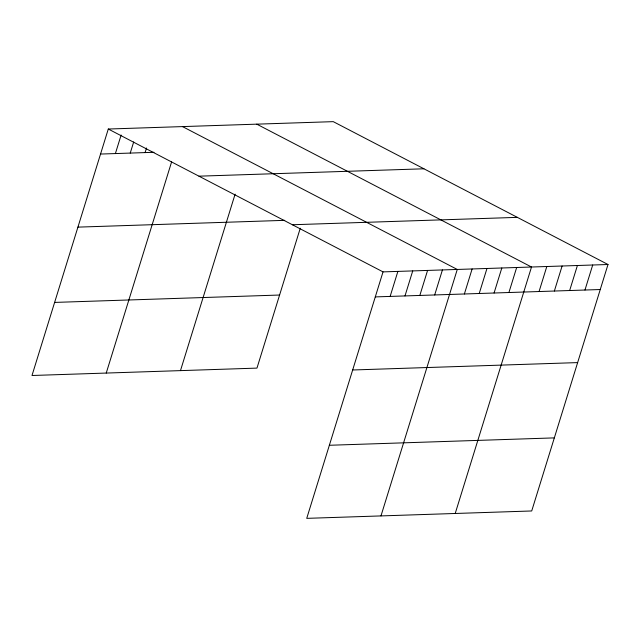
<?xml version="1.0" encoding="UTF-8"?>
<svg xmlns="http://www.w3.org/2000/svg" width="640" height="640" viewBox="0 0 640 640"><rect width="100%" height="100%" fill="white"/><g stroke="black" fill="none" stroke-linecap="round" stroke-linejoin="round"><path stroke-width="0.96" d="M608 264.504L383.032 271.888L306.736 518.352L531.712 510.968L608 264.504L333.264 121.648L108.288 129.032L32 375.496L256.968 368.112L300.272 228.216M115.392 153.568L121.128 135.032M130.24 153.08L133.688 141.96M145.088 152.592L146.528 147.96M106.24 373.056L171.6 161.92M180.48 370.616L235.104 194.152M390.136 296.424L397.88 271.4M404.984 295.936L412.728 270.912M419.832 295.448L427.576 270.432M434.68 294.96L442.424 269.944M380.976 515.912L457.272 269.456L182.528 126.6M464.376 293.984L472.12 268.968M479.224 293.496L486.968 268.48M494.072 293.008L501.816 267.992M508.92 292.52L516.664 267.504M455.216 513.472L531.512 267.016L256.776 124.16M539.064 291.536L546.808 266.512M554.36 291.032L562.104 266.016M569.656 290.528L577.4 265.512M584.96 290.024L592.704 265.008M100.544 154.056L154 152.296M198.952 176.176L423.928 168.792M77.928 227.128L284.728 220.344M292.368 224.752L517.336 217.368M54.624 302.416L279.592 295.032M375.288 296.904L600.256 289.528M352.664 369.984L577.632 362.6M329.36 445.272L554.328 437.888M108.288 129.032L383.032 271.888"/></g></svg>
